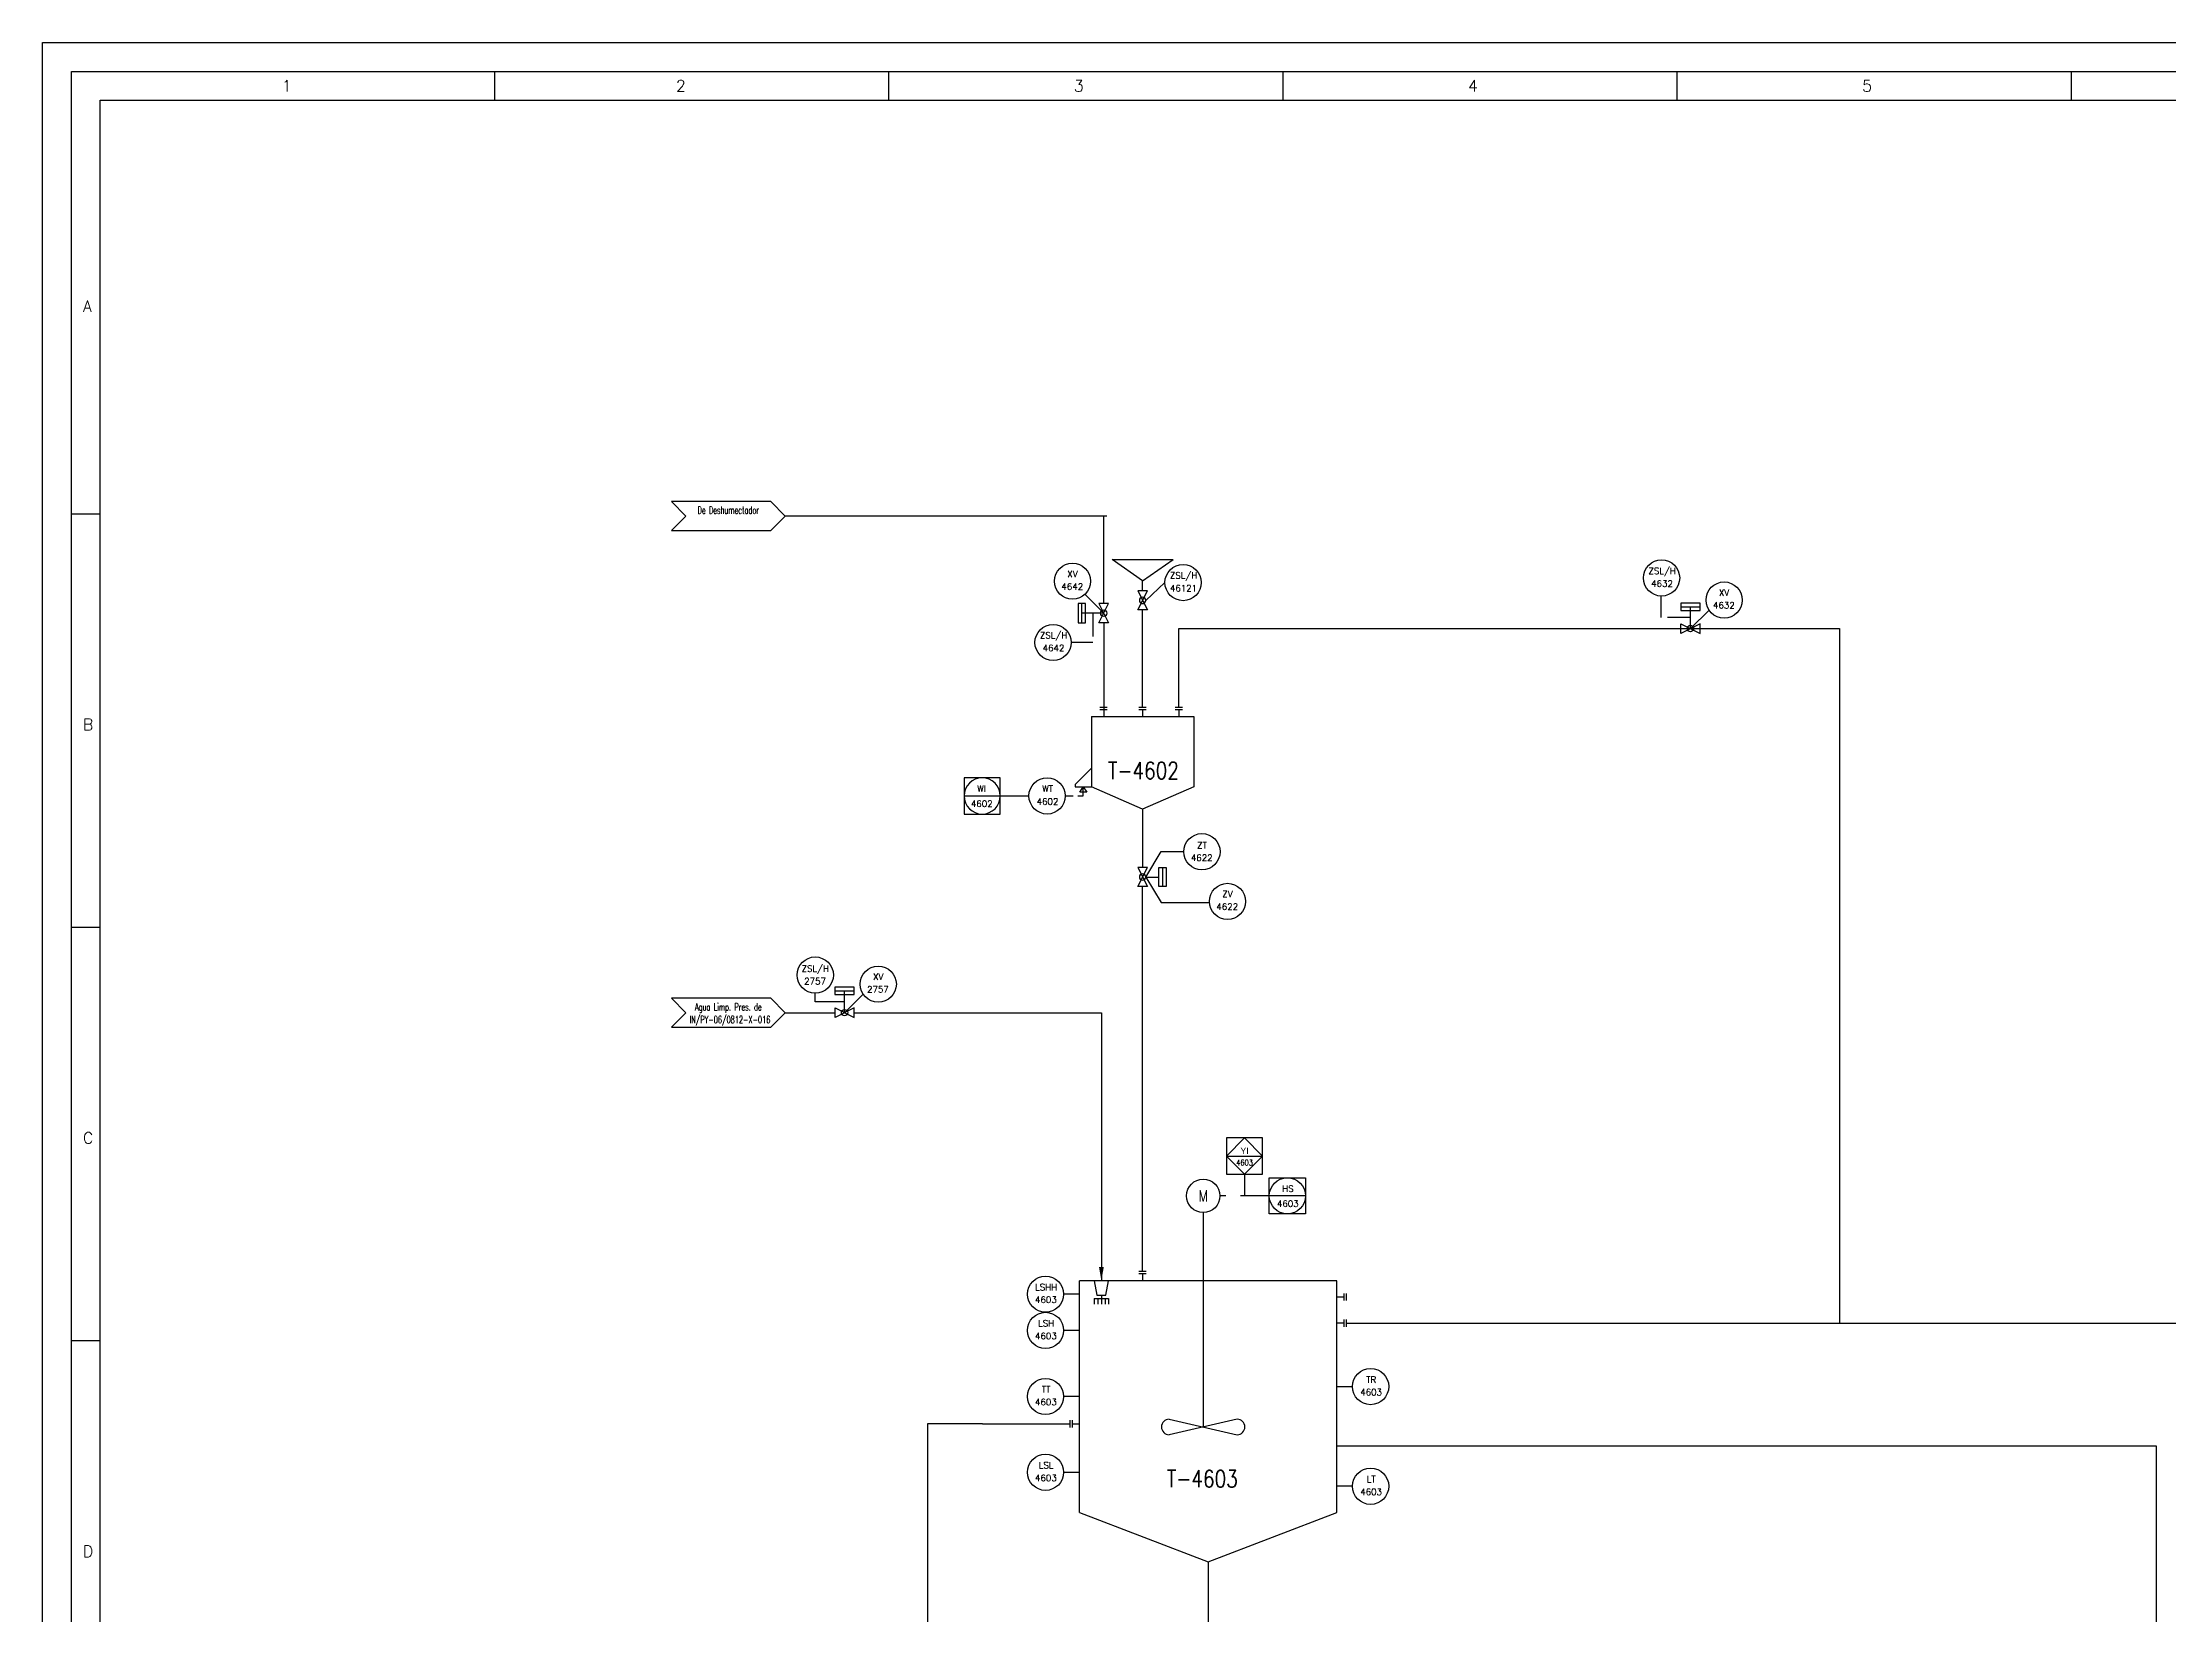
# Model space of a CAD drawing. Header units: millimetres. Extents: x 172 to 1080, y 170 to 466.
# Drawn here: x 660.5 to 844.9, y 330.1 to 466.4 of the extents above; entities that cross this region are included whole.
import ezdxf
from ezdxf.enums import TextEntityAlignment as Align

# ---------------------------------------------------------------- set-up
doc = ezdxf.new("R2010")
doc.units = ezdxf.units.MM
doc.linetypes.add('TRATT2', pattern=[1.1, 0.7, -0.4])
doc.linetypes.add('TRAZOS', pattern=[0.75, 0.5, -0.25])
for name, color, linetype in [('CAJETIN', 1, 'Continuous'), ('CONEXION INTRUMENTOS', 1, 'Continuous'), ('EQUIPOS', 5, 'Continuous'), ('EQUIPOS 02', 1, 'Continuous'), ('FORMATO', 7, 'Continuous'), ('INSTRUMENTOS', 1, 'Continuous'), ('Señal Electrica', 1, 'TRATT2'), ('TEX', 7, 'Continuous'), ('TEX EQUIPOS', 6, 'Continuous'), ('TEXTO-INSTRUMENTACION', 7, 'Continuous'), ('TUBERIA', 5, 'Continuous'), ('VALVULAS Y ACCESORIOS', 1, 'Continuous')]:
    doc.layers.add(name, color=color, linetype=linetype)
doc.styles.add('PY', font='ROMANS.shx')
doc.styles.add('PY1', font='ROMANS.shx', dxfattribs={"width": 0.8})
doc.styles.add('TXT', font='txt')
doc.linetypes.add('SEÑAL_MECANICA2', pattern='A,4.411183,["o",PY,S=4.130212,R=360,X=0,Y=-1.374288],0.588817,-0.374158,["",PY,S=2,R=360,X=0,Y=-0.688262],-2.183682', length=7.55784)

# ---------------------------------------------------------------- blocks, each defined once
blk = doc.blocks.new('SEÑAL CIR')
at = {"color": 1}
blk.add_circle((0, 5.7), 5.7, dxfattribs=at)
at = {"layer": 'INSTRUMENTOS', "linetype": 'Continuous', "style": 'PY', "flags": 4}
for p in [(0.18, 6.94), (0.13, 2.95)]:
    blk.add_attdef('---', text='', height=2, dxfattribs=at).set_placement(p, align=Align.CENTER)
blk = doc.blocks.new('SEÑAL CIRCU MARCO')
at = {"color": 1, "linetype": 'Continuous', "ltscale": 0.5}
blk.add_line((5.7, 5.7), (-5.7, 5.7), dxfattribs=at)
at = {"color": 1, "flags": 128}
blk.add_lwpolyline([(5.7, 0), (-5.7, 0), (-5.7, 11.4), (5.7, 11.4)], close=True, dxfattribs=at)
at = {"color": 1}
blk.add_circle((0, 5.7), 5.7, dxfattribs=at)
at = {"style": 'PY'}
for tag, p in [('XXX', (0.18, 7.98)), ('YYY', (0.13, 3.24))]:
    blk.add_attdef(tag, text='', height=2, dxfattribs=at).set_placement(p, align=Align.MIDDLE)
blk = doc.blocks.new('VALV GLOB-V')
at = {"layer": 'INSTRUMENTOS', "color": 1, "flags": 128}
blk.add_lwpolyline([(5.7, -1.43), (5.7, 1.43), (0, -1.43), (0, 1.43)], close=True, dxfattribs=at)
at = {"layer": 'INSTRUMENTOS', "color": 1}
blk.add_circle((2.85, 0), 0.95, dxfattribs=at)
at = {"layer": 'INSTRUMENTOS', "color": 7, "linetype": 'SEÑAL_MECANICA2', "style": 'PY'}
blk.add_attdef('REF.', text='', height=2, dxfattribs=at).set_placement((3, -3.37), align=Align.MIDDLE)
blk = doc.blocks.new('FLECHA')
at = {"color": 1}
blk.add_solid([(-0.88, -5), (0.87, -5), (0, 0)], dxfattribs=at)
blk = doc.blocks.new('REDUCCION')
at = {"color": 1}
for p, q in [((0, 2), (0, -2)), ((4, 1.25), (0, 2)), ((4, -1.25), (4, 1.25)), ((0, -2), (4, -1.25))]:
    blk.add_line(p, q, dxfattribs=at)
at = {"style": 'PY1', "width": 0.8}
blk.add_attdef('.', text='', height=2, dxfattribs=at).set_placement((2, -3.65), align=Align.MIDDLE)
blk = doc.blocks.new('BANDERA DE FLUJO')
at = {"layer": 'TEX', "color": 1, "ltscale": 0.1, "flags": 128}
blk.add_lwpolyline([(-4, 4), (-31.46, 4), (-27.46, 0), (-31.46, -4), (-4, -4), (0, 0)], close=True, dxfattribs=at)
at = {"layer": 'TEX', "style": 'PY1', "width": 0.8}
for tag, p in [('ETIQUETA-LINEA-1', (-15.73, 0.61)), ('ETIQUETA-LINEA-2', (-15.73, -2.91))]:
    blk.add_attdef(tag, text='', height=2, dxfattribs=at).set_placement(p, align=Align.CENTER)
blk = doc.blocks.new('SECUENCIA PROGRAMADA EN SISTEMA DE CONTROL PLC')
at = {"layer": 'INSTRUMENTOS'}
blk.add_line((-5, 5), (5, 5), dxfattribs=at)
at = {"layer": 'INSTRUMENTOS', "flags": 128}
for points in [[(0, 0), (-5, 5), (0, 10), (5, 5)], [(-5, 0), (5, 0), (5, 10), (-5, 10)]]:
    blk.add_lwpolyline(points, close=True, dxfattribs=at)
at = {"layer": 'TEXTO-INSTRUMENTACION', "linetype": 'Continuous', "style": 'PY1', "width": 0.8}
for tag, p in [('XXX', (0.01, 6.43)), ('YYY', (0.01, 3.17))]:
    blk.add_attdef(tag, text='', height=2, dxfattribs=at).set_placement(p, align=Align.MIDDLE_CENTER)
blk = doc.blocks.new('MARCO-A1')
at = {"layer": 'FORMATO', "color": 5}
for p, q in [((78.42, 589), (78.42, 584)), ((146.83, 589), (146.83, 584)), ((215.25, 589), (215.25, 584)), ((283.67, 589), (283.67, 584)), ((352.08, 589), (352.08, 584)), ((5, 512.25), (10, 512.25)), ((5, 440.5), (10, 440.5)), ((5, 368.75), (10, 368.75))]:
    blk.add_line(p, q, dxfattribs=at)
at = {"layer": 'FORMATO', "color": 1}
blk.add_lwpolyline([(0, 594), (841, 594), (841, 0), (0, 0)], close=True, dxfattribs=at)
at = {"layer": 'FORMATO', "color": 5}
blk.add_lwpolyline([(5, 589), (836, 589), (836, 5), (5, 5)], close=True, dxfattribs=at)
at = {"layer": 'FORMATO', "color": 8, "linetype": 'Continuous'}
blk.add_lwpolyline([(10, 584), (831, 584), (831, 10), (10, 10)], close=True, dxfattribs=at)
at = {"layer": 'FORMATO', "color": 1, "style": 'PY'}
for s, p in [('1', (41.52, 585.5)), ('2', (109.93, 585.5)), ('3', (178.99, 585.5)), ('4', (247.4, 585.5)), ('5', (315.82, 585.5)), ('A', (7, 547.25)), ('B', (7, 474.67)), ('C', (7, 402.92)), ('D', (7, 331.17))]:
    blk.add_text(s, height=2, dxfattribs=at).set_placement(p)

msp = doc.modelspace()

# ---------------------------------------------------------------- linework, layer by layer
at = {"color": 5}
for p, q in [((752.74, 425.4), (724.87, 425.4)), ((752.47, 417.81), (752.47, 425.4)), ((755.84, 419.78), (753.2, 421.62)), ((753.2, 421.62), (758.49, 421.62)), ((755.84, 419.78), (758.49, 421.62)), ((755.84, 418.91), (755.84, 419.78)), ((755.84, 408.84), (755.84, 417.26)), ((752.47, 416.14), (752.47, 408.01)), ((758.99, 408.84), (758.99, 415.64)), ((758.99, 415.64), (766.44, 415.64)), ((766.44, 415.64), (779.79, 415.64)), ((779.79, 415.64), (816.25, 415.64)), ((816.25, 415.64), (816.25, 355.44)), ((755.84, 399.99), (755.84, 394.94)), ((755.84, 359.95), (755.84, 393.29)), ((752.27, 382.35), (752.27, 359.12)), ((772.67, 359.12), (750.37, 359.12)), ((773.5, 355.44), (848.69, 355.44)), ((741.97, 346.71), (737.2, 346.71)), ((737.2, 346.71), (737.2, 241.92)), ((741.97, 346.71), (749.54, 346.71)), ((843.73, 344.78), (772.67, 344.78)), ((843.73, 253.82), (843.73, 344.78)), ((750.37, 339.05), (761.52, 334.75)), ((761.52, 334.75), (772.67, 339.05)), ((761.52, 334.75), (761.52, 324.77))]:
    msp.add_line(p, q, dxfattribs=at)
at = {"color": 1}
for p, q in [((752.47, 416.97), (750.87, 418.6)), ((756.12, 418.08), (757.78, 419.63)), ((803.33, 415.64), (804.95, 417.24)), ((749.99, 402.13), (749.99, 401.93)), ((756.12, 394.11), (757.45, 396.31)), ((757.45, 396.31), (759.42, 396.31)), ((757.58, 394.94), (757.58, 393.29)), ((757.58, 394.94), (757.58, 393.29)), ((756.12, 394.11), (757.25, 394.11)), ((756.12, 394.11), (757.45, 391.91)), ((757.45, 391.91), (761.64, 391.91)), ((730.01, 382.35), (731.63, 383.95)), ((750.37, 357.95), (748.99, 357.95)), ((752.27, 357.87), (752.27, 357.59)), ((751.64, 357.59), (752.9, 357.59)), ((751.64, 357.59), (751.64, 357.1)), ((751.95, 357.59), (751.95, 357.1)), ((752.27, 357.59), (752.27, 357.1)), ((752.59, 357.59), (752.59, 357.1)), ((752.9, 357.59), (752.9, 357.1)), ((750.37, 354.81), (748.99, 354.81)), ((750.37, 349.09), (748.99, 349.09)), ((774.05, 349.94), (772.67, 349.94)), ((750.37, 342.51), (748.99, 342.51)), ((774.05, 341.31), (772.67, 341.31))]:
    msp.add_line(p, q, dxfattribs=at)
msp.add_lwpolyline([(757.25, 394.94), (757.9, 394.94), (757.9, 393.29), (757.25, 393.29)], close=True, dxfattribs=at)
msp.add_lwpolyline([(757.25, 394.94), (757.9, 394.94), (757.9, 393.29), (757.25, 393.29)], close=True, dxfattribs=at)
at = {"layer": 'CAJETIN', "color": 1, "linetype": 'TRAZOS', "ltscale": 4}
for p, q in [((751.52, 416.97), (751.52, 414.44)), ((800.79, 416.59), (800.79, 418.46)), ((803.33, 416.59), (800.79, 416.59)), ((751.52, 414.44), (749.65, 414.44))]:
    msp.add_line(p, q, dxfattribs=at)
at = {"layer": 'CAJETIN', "color": 1, "linetype": 'TRAZOS', "ltscale": 5}
msp.add_line((743.51, 401.14), (745.99, 401.14), dxfattribs=at)
at = {"layer": 'CONEXION INTRUMENTOS', "color": 5, "linetype": 'Continuous'}
for p, q in [((724.87, 382.35), (729.18, 382.35)), ((730.83, 382.35), (752.27, 382.35))]:
    msp.add_line(p, q, dxfattribs=at)
at = {"layer": 'EQUIPOS', "color": 1}
for p, q in [((751.42, 408.01), (751.42, 401.92)), ((751.42, 408.01), (760.27, 408.01)), ((760.27, 408.01), (760.27, 401.92)), ((749.99, 402.13), (751.42, 403.55)), ((749.99, 401.93), (751.42, 401.93)), ((755.84, 399.99), (751.42, 401.92)), ((760.27, 401.92), (755.84, 399.99))]:
    msp.add_line(p, q, dxfattribs=at)
at = {"layer": 'EQUIPOS', "color": 1, "ltscale": 0.1}
for p, q in [((752.15, 408.84), (752.78, 408.84)), ((755.53, 408.84), (756.16, 408.84)), ((758.68, 408.84), (759.31, 408.84)), ((755.53, 359.95), (756.16, 359.95)), ((773.5, 358.03), (773.5, 357.4)), ((773.5, 355.75), (773.5, 355.13)), ((749.54, 347.03), (749.54, 346.4))]:
    msp.add_line(p, q, dxfattribs=at)
at = {"layer": 'EQUIPOS', "linetype": 'Continuous'}
for p, q in [((752.47, 408.63), (752.47, 408.01)), ((755.84, 408.63), (755.84, 408.01)), ((758.99, 408.63), (758.99, 408.01)), ((755.84, 359.74), (755.84, 359.12)), ((773.29, 357.71), (772.67, 357.71)), ((773.29, 355.44), (772.67, 355.44)), ((749.75, 346.71), (750.37, 346.71))]:
    msp.add_line(p, q, dxfattribs=at)
for points in [[(750.37, 339.05), (750.37, 359.12)], [(772.67, 339.05), (772.67, 359.12)]]:
    msp.add_lwpolyline(points, dxfattribs=at)
at = {"layer": 'Señal Electrica', "color": 1}
for p, q in [((750.39, 401.47), (750.7, 401.93)), ((750.7, 401.93), (751.02, 401.47)), ((750.7, 401.14), (750.7, 401.93)), ((749.13, 401.14), (750.7, 401.14)), ((751.02, 401.47), (750.39, 401.47))]:
    msp.add_line(p, q, dxfattribs=at)
at = {"layer": 'TUBERIA', "color": 1, "linetype": 'TRAZOS', "ltscale": 5}
for p, q in [((764.68, 368.36), (764.68, 366.48)), ((766.82, 366.48), (762.54, 366.48))]:
    msp.add_line(p, q, dxfattribs=at)
at = {"layer": 'TUBERIA', "color": 1, "linetype": 'Continuous', "ltscale": 5}
for p, q in [((761.1, 365.03), (761.1, 359.12)), ((761.1, 359.12), (761.1, 346.45)), ((764.04, 347.12), (758.15, 345.78)), ((758.15, 347.12), (764.04, 345.78))]:
    msp.add_line(p, q, dxfattribs=at)
msp.add_circle((761.1, 366.48), 1.45, dxfattribs=at)
for centre, start, end in [((758.15, 346.45), 90, 270), ((764.04, 346.45), 270, 90)]:
    msp.add_arc(centre, 0.669, start, end, dxfattribs=at)
at = {"layer": 'VALVULAS Y ACCESORIOS'}
for p, q in [((750.57, 416.14), (750.57, 417.81)), ((752.47, 416.97), (750.57, 416.97)), ((802.49, 417.54), (804.17, 417.54)), ((803.33, 415.64), (803.33, 417.54)), ((727.47, 383.3), (727.47, 384.05)), ((729.17, 384.25), (730.84, 384.25)), ((730.01, 382.35), (730.01, 384.25)), ((730.01, 383.3), (727.47, 383.3))]:
    msp.add_line(p, q, dxfattribs=at)
at = {"layer": 'VALVULAS Y ACCESORIOS', "ltscale": 0.1}
for p, q in [((752.15, 408.63), (752.78, 408.63)), ((755.53, 408.63), (756.16, 408.63)), ((758.68, 408.63), (759.31, 408.63)), ((755.53, 359.74), (756.16, 359.74)), ((773.29, 358.03), (773.29, 357.4)), ((773.29, 355.75), (773.29, 355.13)), ((749.75, 347.03), (749.75, 346.4))]:
    msp.add_line(p, q, dxfattribs=at)
at = {"layer": 'VALVULAS Y ACCESORIOS', "flags": 128}
for points in [[(750.26, 416.14), (750.88, 416.14), (750.88, 417.81), (750.26, 417.81)], [(802.49, 417.85), (802.49, 417.22), (804.17, 417.22), (804.17, 417.85)], [(729.17, 384.56), (729.17, 383.93), (730.84, 383.93), (730.84, 384.56)]]:
    msp.add_lwpolyline(points, close=True, dxfattribs=at)

# ---------------------------------------------------------------- block references
at = {"xscale": 0.499409123998651, "yscale": 0.499409123998651, "zscale": 0.499409123998651}
msp.add_blockref('MARCO-A1', (660.49, 169.78), dxfattribs=at)
ref = msp.add_blockref('BANDERA DE FLUJO', (724.87, 425.4), dxfattribs=dict(xscale=0.3136540357001217, yscale=0.3136540357001217, zscale=0.3136540357001217))
ref.add_attrib('ETIQUETA-LINEA-1', 'De Deshumectador', dxfattribs={"layer": 'TEX', "height": 0.6273, "style": 'PY1', "width": 0.6}).set_placement((719.93, 425.59), align=Align.CENTER)
at = {"linetype": 'Continuous'}
ref = msp.add_blockref('SEÑAL CIR', (749.77, 418.18), dxfattribs=dict(at, xscale=0.2751059547126253, yscale=0.2751059547126253, zscale=0.2751059547126253))
ref.add_attrib('---', 'XV', dxfattribs={"layer": 'INSTRUMENTOS', "color": 7, "linetype": 'Continuous', "height": 0.55, "style": 'PY'}).set_placement((749.77, 420.11), align=Align.CENTER)
ref.add_attrib('---', '4642', dxfattribs={"layer": 'INSTRUMENTOS', "color": 7, "linetype": 'Continuous', "height": 0.55, "style": 'PY'}).set_placement((749.75, 419.01), align=Align.CENTER)
ref = msp.add_blockref('SEÑAL CIR', (759.35, 418.06), dxfattribs=dict(at, xscale=0.2751059547126253, yscale=0.2751059547126253, zscale=0.2751059547126253))
ref.add_attrib('---', 'ZSL/H', dxfattribs={"layer": 'INSTRUMENTOS', "color": 7, "linetype": 'Continuous', "height": 0.55, "style": 'PY'}).set_placement((759.4, 419.97), align=Align.CENTER)
ref.add_attrib('---', '46121', dxfattribs={"layer": 'INSTRUMENTOS', "color": 7, "linetype": 'Continuous', "height": 0.55, "style": 'PY'}).set_placement((759.39, 418.87), align=Align.CENTER)
ref = msp.add_blockref('SEÑAL CIR', (800.83, 418.46), dxfattribs=dict(at, xscale=0.2751059547126253, yscale=0.2751059547126253, zscale=0.2751059547126253))
ref.add_attrib('---', 'ZSL/H', dxfattribs={"layer": 'INSTRUMENTOS', "color": 7, "linetype": 'Continuous', "height": 0.55, "style": 'PY'}).set_placement((800.88, 420.37), align=Align.CENTER)
ref.add_attrib('---', '4632', dxfattribs={"layer": 'INSTRUMENTOS', "color": 7, "linetype": 'Continuous', "height": 0.55, "style": 'PY'}).set_placement((800.87, 419.27), align=Align.CENTER)
at = {"color": 1, "linetype": 'Continuous', "xscale": -0.2895852154869365, "yscale": 0.2895852154869365, "zscale": 0.289585215486909, "rotation": 90}
msp.add_blockref('VALV GLOB-V', (755.84, 418.91), dxfattribs=at)
at = {"linetype": 'Continuous'}
ref = msp.add_blockref('SEÑAL CIR', (806.25, 416.55), dxfattribs=dict(at, xscale=0.2751059547126253, yscale=0.2751059547126253, zscale=0.2751059547126253))
ref.add_attrib('---', 'XV', dxfattribs={"layer": 'INSTRUMENTOS', "color": 7, "linetype": 'Continuous', "height": 0.55, "style": 'PY'}).set_placement((806.25, 418.49), align=Align.CENTER)
ref.add_attrib('---', '4632', dxfattribs={"layer": 'INSTRUMENTOS', "color": 7, "linetype": 'Continuous', "height": 0.55, "style": 'PY'}).set_placement((806.23, 417.39), align=Align.CENTER)
for name, p, xscale, yscale, zscale, rotation in [('VALV GLOB-V', (752.47, 416.14), 0.2934776070426878, 0.2934776070426878, 0.2934776070426878, 90), ('VALV GLOB-V', (755.84, 394.94), -0.2895852154869365, 0.2895852154869365, 0.289585215486909, 90), ('REDUCCION', (752.27, 359.12), 0.3136540357001217, 0.3136540357001217, 0.3136540357001217, 270)]:
    msp.add_blockref(name, p, dxfattribs=dict(at, xscale=xscale, yscale=yscale, zscale=zscale, rotation=rotation))
ref = msp.add_blockref('SEÑAL CIR', (748.08, 412.87), dxfattribs=dict(at, xscale=0.2751059547126253, yscale=0.2751059547126253, zscale=0.2751059547126253))
ref.add_attrib('---', 'ZSL/H', dxfattribs={"layer": 'INSTRUMENTOS', "color": 7, "linetype": 'Continuous', "height": 0.55, "style": 'PY'}).set_placement((748.13, 414.78), align=Align.CENTER)
ref.add_attrib('---', '4642', dxfattribs={"layer": 'INSTRUMENTOS', "color": 7, "linetype": 'Continuous', "height": 0.55, "style": 'PY'}).set_placement((748.12, 413.68), align=Align.CENTER)
for p, xscale, yscale, zscale in [((802.49, 415.64), 0.2934776070426878, 0.2934776070426878, 0.2934776070426878), ((729.18, 382.35), 0.2895852154869365, 0.2895852154869365, 0.2895852154869365)]:
    msp.add_blockref('VALV GLOB-V', p, dxfattribs=dict(at, xscale=xscale, yscale=yscale, zscale=zscale))
ref = msp.add_blockref('SEÑAL CIRCU MARCO', (741.94, 399.57), dxfattribs=dict(xscale=-0.2753218784135953, yscale=0.275321878413524, zscale=0.2753218784135675))
ref.add_attrib('XXX', 'WI', dxfattribs={"height": 0.551, "style": 'PY'}).set_placement((741.89, 401.77), align=Align.MIDDLE)
ref.add_attrib('YYY', '4602', dxfattribs={"height": 0.551, "style": 'PY'}).set_placement((741.9, 400.46), align=Align.MIDDLE)
ref = msp.add_blockref('SEÑAL CIR', (747.56, 399.57), dxfattribs=dict(at, xscale=0.2751059547125541, yscale=0.2751059547125541, zscale=0.2751059547125541))
ref.add_attrib('---', 'WT', dxfattribs={"layer": 'INSTRUMENTOS', "color": 7, "linetype": 'Continuous', "height": 0.55, "style": 'PY'}).set_placement((747.61, 401.48), align=Align.CENTER)
ref.add_attrib('---', '4602', dxfattribs={"layer": 'INSTRUMENTOS', "color": 7, "linetype": 'Continuous', "height": 0.55, "style": 'PY'}).set_placement((747.6, 400.38), align=Align.CENTER)
at = {"color": 1, "linetype": 'Continuous'}
ref = msp.add_blockref('SEÑAL CIR', (760.99, 394.74), dxfattribs=dict(at, xscale=0.2751059547126253, yscale=0.2751059547126253, zscale=0.2751059547126253))
ref.add_attrib('---', 'ZT', dxfattribs={"layer": 'INSTRUMENTOS', "color": 7, "linetype": 'Continuous', "height": 0.55, "style": 'PY'}).set_placement((760.99, 396.59), align=Align.CENTER)
ref.add_attrib('---', '4622', dxfattribs={"layer": 'INSTRUMENTOS', "color": 7, "linetype": 'Continuous', "height": 0.55, "style": 'PY'}).set_placement((760.97, 395.5), align=Align.CENTER)
ref = msp.add_blockref('SEÑAL CIR', (763.2, 390.43), dxfattribs=dict(at, xscale=0.2751059547126253, yscale=0.2751059547126253, zscale=0.2751059547126253))
ref.add_attrib('---', 'ZV', dxfattribs={"layer": 'INSTRUMENTOS', "color": 7, "linetype": 'Continuous', "height": 0.55, "style": 'PY'}).set_placement((763.2, 392.36), align=Align.CENTER)
ref.add_attrib('---', '4622', dxfattribs={"layer": 'INSTRUMENTOS', "color": 7, "linetype": 'Continuous', "height": 0.55, "style": 'PY'}).set_placement((763.18, 391.27), align=Align.CENTER)
at = {"linetype": 'Continuous'}
ref = msp.add_blockref('SEÑAL CIR', (727.47, 384.05), dxfattribs=dict(at, xscale=0.2751059547126253, yscale=0.2751059547126253, zscale=0.2751059547126253))
ref.add_attrib('---', 'ZSL/H', dxfattribs={"layer": 'INSTRUMENTOS', "color": 7, "linetype": 'Continuous', "height": 0.55, "style": 'PY'}).set_placement((727.47, 385.9), align=Align.CENTER)
ref.add_attrib('---', '2757', dxfattribs={"layer": 'INSTRUMENTOS', "color": 7, "linetype": 'Continuous', "height": 0.55, "style": 'PY'}).set_placement((727.45, 384.81), align=Align.CENTER)
ref = msp.add_blockref('SEÑAL CIR', (732.93, 383.26), dxfattribs=dict(at, xscale=0.2751059547126253, yscale=0.2751059547126253, zscale=0.2751059547126253))
ref.add_attrib('---', 'XV', dxfattribs={"layer": 'INSTRUMENTOS', "color": 7, "linetype": 'Continuous', "height": 0.55, "style": 'PY'}).set_placement((732.93, 385.19), align=Align.CENTER)
ref.add_attrib('---', '2757', dxfattribs={"layer": 'INSTRUMENTOS', "color": 7, "linetype": 'Continuous', "height": 0.55, "style": 'PY'}).set_placement((732.9, 384.1), align=Align.CENTER)
ref = msp.add_blockref('BANDERA DE FLUJO', (724.87, 382.35), dxfattribs=dict(xscale=0.3136540357001217, yscale=0.3136540357001217, zscale=0.3136540357001217))
ref.add_attrib('ETIQUETA-LINEA-1', 'Agua Limp. Pres. de', dxfattribs={"layer": 'TEX', "height": 0.6273, "style": 'PY1', "width": 0.6}).set_placement((719.93, 382.54), align=Align.CENTER)
ref.add_attrib('ETIQUETA-LINEA-2', ' IN/PY-06/0812-X-016', dxfattribs={"layer": 'TEX', "height": 0.6273, "style": 'PY1', "width": 0.6}).set_placement((719.93, 381.44), align=Align.CENTER)
ref = msp.add_blockref('SECUENCIA PROGRAMADA EN SISTEMA DE CONTROL PLC', (764.68, 368.36), dxfattribs=dict(xscale=0.3139957921768921, yscale=0.3139957921768921, zscale=0.3139957921768921))
ref.add_attrib('XXX', 'YI', dxfattribs={"layer": 'TEXTO-INSTRUMENTACION', "linetype": 'Continuous', "height": 0.565, "style": 'TXT'}).set_placement((764.68, 370.38), align=Align.MIDDLE_CENTER)
ref.add_attrib('YYY', '4603', dxfattribs={"layer": 'TEXTO-INSTRUMENTACION', "linetype": 'Continuous', "height": 0.502, "style": 'PY1', "width": 0.8}).set_placement((764.68, 369.36), align=Align.MIDDLE_CENTER)
at = {"xscale": 0.2751059547126253, "yscale": 0.2751059547126253, "zscale": 0.2751059547126253}
msp.add_blockref('SEÑAL CIRCU MARCO', (768.39, 364.91), dxfattribs=at).add_auto_attribs({'XXX': 'HS', 'YYY': '4603'})
at = {"linetype": 'Continuous'}
ref = msp.add_blockref('SEÑAL CIR', (747.43, 356.39), dxfattribs=dict(at, xscale=0.2751059547125541, yscale=0.2751059547125541, zscale=0.2751059547125541))
ref.add_attrib('---', 'LSHH', dxfattribs={"layer": 'INSTRUMENTOS', "color": 7, "linetype": 'Continuous', "height": 0.55, "style": 'PY'}).set_placement((747.48, 358.29), align=Align.CENTER)
ref.add_attrib('---', '4603', dxfattribs={"layer": 'INSTRUMENTOS', "color": 7, "linetype": 'Continuous', "height": 0.55, "style": 'PY'}).set_placement((747.46, 357.2), align=Align.CENTER)
ref = msp.add_blockref('SEÑAL CIR', (747.43, 353.25), dxfattribs=dict(at, xscale=0.2751059547125541, yscale=0.2751059547125541, zscale=0.2751059547125541))
ref.add_attrib('---', 'LSH', dxfattribs={"layer": 'INSTRUMENTOS', "color": 7, "linetype": 'Continuous', "height": 0.55, "style": 'PY'}).set_placement((747.48, 355.15), align=Align.CENTER)
ref.add_attrib('---', '4603', dxfattribs={"layer": 'INSTRUMENTOS', "color": 7, "linetype": 'Continuous', "height": 0.55, "style": 'PY'}).set_placement((747.46, 354.06), align=Align.CENTER)
ref = msp.add_blockref('SEÑAL CIR', (747.43, 347.52), dxfattribs=dict(at, xscale=0.2751059547125541, yscale=0.2751059547125541, zscale=0.2751059547125541))
ref.add_attrib('---', 'TT', dxfattribs={"layer": 'INSTRUMENTOS', "color": 7, "linetype": 'Continuous', "height": 0.55, "style": 'PY'}).set_placement((747.48, 349.43), align=Align.CENTER)
ref.add_attrib('---', '4603', dxfattribs={"layer": 'INSTRUMENTOS', "color": 7, "linetype": 'Continuous', "height": 0.55, "style": 'PY'}).set_placement((747.46, 348.33), align=Align.CENTER)
ref = msp.add_blockref('SEÑAL CIR', (775.61, 348.38), dxfattribs=dict(at, xscale=0.2751059547125541, yscale=0.2751059547125541, zscale=0.2751059547125541))
ref.add_attrib('---', 'TR', dxfattribs={"layer": 'INSTRUMENTOS', "color": 7, "linetype": 'Continuous', "height": 0.55, "style": 'PY'}).set_placement((775.66, 350.28), align=Align.CENTER)
ref.add_attrib('---', '4603', dxfattribs={"layer": 'INSTRUMENTOS', "color": 7, "linetype": 'Continuous', "height": 0.55, "style": 'PY'}).set_placement((775.65, 349.19), align=Align.CENTER)
ref = msp.add_blockref('SEÑAL CIR', (747.43, 340.95), dxfattribs=dict(at, xscale=0.2751059547125541, yscale=0.2751059547125541, zscale=0.2751059547125541))
ref.add_attrib('---', 'LSL', dxfattribs={"layer": 'INSTRUMENTOS', "color": 7, "linetype": 'Continuous', "height": 0.55, "style": 'PY'}).set_placement((747.48, 342.86), align=Align.CENTER)
ref.add_attrib('---', '4603', dxfattribs={"layer": 'INSTRUMENTOS', "color": 7, "linetype": 'Continuous', "height": 0.55, "style": 'PY'}).set_placement((747.46, 341.76), align=Align.CENTER)
ref = msp.add_blockref('SEÑAL CIR', (775.61, 339.74), dxfattribs=dict(at, xscale=0.2751059547125541, yscale=0.2751059547125541, zscale=0.2751059547125541))
ref.add_attrib('---', 'LT', dxfattribs={"layer": 'INSTRUMENTOS', "color": 7, "linetype": 'Continuous', "height": 0.55, "style": 'PY'}).set_placement((775.66, 341.65), align=Align.CENTER)
ref.add_attrib('---', '4603', dxfattribs={"layer": 'INSTRUMENTOS', "color": 7, "linetype": 'Continuous', "height": 0.55, "style": 'PY'}).set_placement((775.65, 340.55), align=Align.CENTER)
at = {"layer": 'INSTRUMENTOS', "xscale": 0.2383770671321609, "yscale": 0.2383770671321609, "zscale": 0.2383770671321609, "rotation": 180}
msp.add_blockref('FLECHA', (752.27, 359.12), dxfattribs=at)

# ---------------------------------------------------------------- texts
at = {"layer": 'EQUIPOS 02', "color": 7, "linetype": 'Continuous', "style": 'PY1', "width": 0.8}
msp.add_attdef('M', text='X', height=1, dxfattribs=at).set_placement((761.1, 366.48), align=Align.MIDDLE_CENTER)
at = {"layer": 'TEX EQUIPOS', "linetype": 'Continuous', "style": 'PY1', "width": 0.8}
for tag, p in [('T-4602', (755.92, 403.33)), ('T-4603', (761.03, 341.96))]:
    msp.add_attdef(tag, text='XXXXX', height=1.468, dxfattribs=at).set_placement(p, align=Align.MIDDLE_CENTER)

doc.saveas('drawing.dxf')
